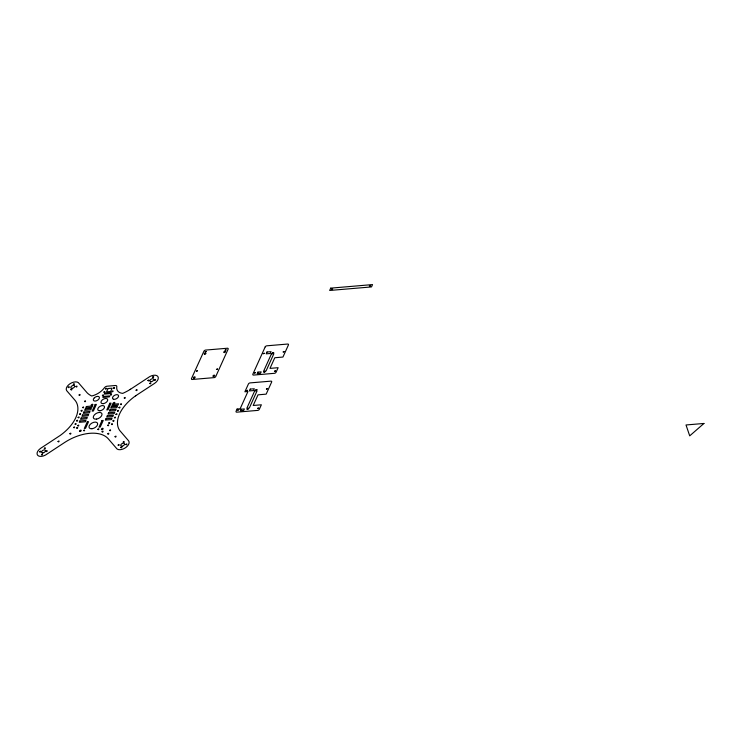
<?xml version="1.0" encoding="UTF-8"?>
<svg xmlns="http://www.w3.org/2000/svg" width="741" height="741" viewBox="0 0 741 741"><rect width="100%" height="100%" fill="white"/><g stroke="black" fill="none" stroke-linecap="round" stroke-linejoin="round"><path stroke-width="1.11" d="M136.011 395.527L135.112 396.166A37.309 21.609 -29.5 0 0 119.634 430.382L128.582 440.784A7.178 4.159 -29.5 0 1 125.701 447.601A7.178 4.159 -29.5 0 1 117.059 449L108.177 438.7A36.068 20.896 -29.5 0 0 64.8 442.377L45.497 455.057A7.178 4.159 -29.5 0 1 37.485 455.067A7.178 4.159 -29.5 0 1 40.783 448.222L60.243 435.421A37.3 21.609 -29.5 0 0 75.341 400.677L66.634 390.6A7.178 4.159 -29.5 0 1 69.849 383.866A7.178 4.159 -29.5 0 1 78.305 382.588L87.206 392.897A37.309 21.609 -29.5 0 0 91.736 396A14.098 8.16 -29.5 0 0 104.5 387.645A2.519 1.454 -29.5 0 1 107.149 386.2L115.3 385.515A2.519 1.463 -29.5 0 1 116.809 386.607A14.135 8.188 -29.5 0 0 122.719 393.388L122.756 393.369A37.309 21.609 -29.5 0 0 129.619 389.803L130.564 389.229M130.203 389.451L149.867 376.53A7.178 4.159 -29.5 0 1 157.879 376.53A7.178 4.159 -29.5 0 1 154.582 383.375L135.52 395.879M191.456 378.623L191.447 378.808A2.019 1.167 -29.5 0 0 192.039 379.494L214.362 377.604A2.019 1.167 -29.5 0 0 215.65 376.761L228.247 348.9A2.019 1.167 -29.5 0 0 227.654 348.214L205.331 350.104A2.019 1.167 -29.5 0 0 204.044 350.947L191.456 378.623M114.429 417.692C115.855 418.878 115.8 415.747 114.429 417.692M196.458 371.167L197.523 370.741L196.458 371.167M237.704 410.088L238.769 409.662L237.704 410.088M254.478 372.992L255.543 372.575L254.478 372.992M115.939 414.339C117.3 415.581 117.458 412.366 115.939 414.339M205.192 351.845L206.257 351.475L205.192 351.845M216.446 369.444L217.493 369.027L216.446 369.444M225.162 350.16L226.237 349.78L225.181 350.104M246.438 390.776L247.485 390.359L246.438 390.776M263.212 353.679L264.278 353.3L263.212 353.679M257.683 408.374L258.766 408.032L257.701 408.319M266.408 389.081L267.473 388.701L266.454 388.979M274.466 371.278L275.532 370.898L274.466 371.278M283.192 351.994L284.257 351.614L283.201 351.938M76.601 420.805C77.601 422.277 78.342 418.924 76.601 420.805M247.105 409.199L248.161 408.995L247.105 409.199M263.889 372.102L264.935 371.806L263.889 372.102M255.83 389.905L256.886 389.609L255.83 389.905M272.605 352.818L273.661 352.512L272.605 352.818M39.653 451.732C40.505 453.288 41.487 449.898 39.653 451.732M41.477 454.613C42.33 456.169 43.321 452.779 41.477 454.613M44.34 448.296C45.192 449.843 46.155 446.499 44.34 448.296M46.174 451.186C47.026 452.732 48.008 449.342 46.174 451.186M68.255 387.265C69.108 388.812 70.089 385.431 68.255 387.265M70.923 389.599C71.775 391.146 72.757 387.756 70.923 389.599M73.331 384.273C74.183 385.829 75.165 382.439 73.331 384.273M58.048 441.506C58.9 443.062 59.891 439.672 58.048 441.506M75.999 386.607C76.851 388.164 77.833 384.774 75.999 386.607M79.083 394.999C79.935 396.555 80.926 393.165 79.083 394.999M69.886 433.717C70.738 435.273 71.72 431.883 69.886 433.717M73.6 427.427C74.461 428.993 75.452 425.575 73.6 427.427M75.11 424.102C75.962 425.649 76.944 422.268 75.11 424.102M78.12 417.452C78.972 418.998 79.954 415.608 78.12 417.452M79.62 414.126C80.473 415.673 81.454 412.283 79.62 414.126M81.121 410.792C81.973 412.348 82.964 408.958 81.121 410.792M82.631 407.467C83.483 409.023 84.428 405.66 82.631 407.467M76.694 427.965C77.546 429.521 78.527 426.131 76.694 427.965M84.557 401.344C85.41 402.891 86.354 399.529 84.557 401.344M77.749 425.64C78.602 427.187 79.583 423.796 77.749 425.64M83.585 430.493C84.446 432.04 85.4 428.687 83.585 430.493M102.397 395.398C103.249 396.954 104.24 393.564 102.397 395.398M103.907 392.072C104.759 393.628 105.694 390.266 103.907 392.072M105.407 388.747C106.259 390.303 107.241 386.913 105.407 388.747M97.858 429.289C98.71 430.836 99.692 427.446 97.858 429.289M110.548 394.712C111.345 396.268 112.437 392.869 110.548 394.712M112.058 391.387C112.845 392.943 113.938 389.544 112.058 391.387M113.558 388.062C114.346 389.618 115.439 386.218 113.558 388.062M102.063 431.697C102.916 433.253 103.897 429.863 102.063 431.697M107.677 425.343C108.529 426.89 109.511 423.509 107.677 425.343M108.732 423.009C109.585 424.565 110.566 421.175 108.732 423.009M107.797 433.818C108.658 435.365 109.612 432.022 107.797 433.818M109.585 430.354C110.437 431.91 111.419 428.52 109.585 430.354M111.465 424.223C112.317 425.779 113.299 422.389 111.465 424.223M112.965 420.897C113.818 422.453 114.799 419.063 112.965 420.897M117.476 410.922C118.328 412.468 119.32 409.078 117.476 410.922M118.968 407.596C119.838 409.189 120.848 405.707 118.968 407.596M120.487 404.262C121.339 405.818 122.321 402.428 120.487 404.262M124.256 397.982C125.118 399.529 126.053 396.176 124.256 397.982M115.05 436.671C115.902 438.218 116.883 434.828 115.05 436.671M118.152 445.082C119.005 446.638 119.986 443.248 118.152 445.082M136.085 390.183C136.937 391.739 137.928 388.349 136.085 390.183M120.82 447.416C121.672 448.963 122.654 445.573 120.82 447.416M123.228 442.09C124.08 443.646 125.025 440.284 123.228 442.09M125.896 444.424C126.748 445.971 127.693 442.618 125.896 444.424M147.968 380.513C148.821 382.069 149.765 378.697 147.968 380.513M149.802 383.393C150.655 384.95 151.636 381.559 149.802 383.393M152.665 377.076C153.517 378.632 154.499 375.242 152.665 377.076M154.499 379.966C155.351 381.513 156.332 378.123 154.499 379.966M331.625 289.175C332.477 290.731 333.459 287.341 331.625 289.175M369.37 285.98C370.222 287.536 371.213 284.146 369.37 285.98M79.852 420.981L79.25 422.305L85.363 421.796L85.965 420.462L79.852 420.981M81.204 417.989L80.602 419.313L86.716 418.795L87.318 417.47L81.204 417.989M82.557 414.997L81.955 416.322L88.077 415.803L88.679 414.478L82.557 414.997M83.909 411.996L83.307 413.33L89.429 412.811L90.032 411.477L83.909 411.996M85.271 409.004L84.669 410.338L90.782 409.819L91.384 408.486L85.271 409.004M86.391 406.513L85.789 407.846L91.912 407.328L92.514 405.994L86.391 406.513M87.327 421.786L84.317 428.437L85.539 428.335L88.549 421.685L87.327 421.786M95.154 404.493L92.143 411.144L93.366 411.042L96.376 404.391L95.154 404.493M103.295 396.444L102.851 397.445L109.372 396.889L109.825 395.889L103.295 396.444M104.805 393.119L104.351 394.119L110.872 393.564L111.326 392.563L104.805 393.119M108.056 388.525L106.556 391.85L110.631 391.507L112.132 388.182L108.056 388.525M102.008 420.545L98.998 427.196L100.22 427.094L103.231 420.443L102.008 420.545M109.825 403.252L106.815 409.903L108.038 409.801L111.048 403.141L109.825 403.252M105.944 418.767L105.342 420.101L111.456 419.582L112.058 418.248L105.944 418.767M107.297 415.775L106.695 417.109L112.808 416.59L113.41 415.256L107.297 415.775M108.649 412.783L108.047 414.117L114.16 413.598L114.762 412.265L108.649 412.783M110.001 409.792L109.399 411.125L115.522 410.607L116.124 409.273L110.001 409.792M111.363 406.8L110.761 408.124L116.874 407.606L117.476 406.281L111.363 406.8M112.484 404.299L111.882 405.633L118.004 405.114L118.606 403.789L112.484 404.299M237.083 409.041L236.073 411.274A1.426 0.824 -29.5 0 0 236.851 412.163L257.636 410.403A1.426 0.824 -29.5 0 0 259.313 409.31L261.36 404.79L253.2 405.475L258.016 394.833L266.167 394.147L271.651 382.032A1.426 0.824 -29.5 0 0 270.873 381.143L250.088 382.902A1.426 0.824 -29.5 0 0 248.411 384.005L244.891 391.785L247.948 391.526L240.14 408.782L237.083 409.041M265.185 346.908L252.857 374.177A1.426 0.824 -29.5 0 0 253.626 375.076L274.42 373.316A1.426 0.824 -29.5 0 0 276.087 372.214L278.134 367.693L269.983 368.388L274.791 357.746L282.951 357.051L288.425 344.945A1.426 0.824 -29.5 0 0 287.656 344.046L266.862 345.806A1.426 0.824 -29.5 0 0 265.185 346.908M241.121 409.217L240.445 410.718L243.706 410.44L244.382 408.949L241.121 409.217M250.226 389.099L249.393 390.924L253.468 390.581L254.302 388.756L250.226 389.099M257.896 372.13L257.22 373.621L260.48 373.344L261.156 371.852L257.896 372.13M267.001 352.003L266.176 353.837L270.252 353.494L271.076 351.66L267.001 352.003M254.672 390.961L246.846 408.254L249.3 408.05L257.118 390.757L254.672 390.961M271.447 353.865L263.629 371.167L266.075 370.954L273.892 353.661L271.447 353.865M330.727 288.138L329.671 290.463L371.5 286.924L372.547 284.59L330.727 288.138M94.348 397.843L94.079 398.121A3.325 1.927 -29.5 0 0 93.598 400.51A3.325 1.927 -29.5 0 0 96.321 400.835L96.701 400.696A3.325 1.927 -29.5 0 0 99.155 396.917A3.325 1.927 -29.5 0 0 94.348 397.843M703.95 423.454L689.714 435.856L686.009 424.973L703.95 423.454M113.493 399.251L113.225 399.149A3.316 1.927 -29.5 0 1 114.336 395.462A3.316 1.927 -29.5 0 1 118.551 395.787L118.56 396.046A3.316 1.927 -29.5 0 1 116.707 398.528A3.316 1.927 -29.5 0 1 113.493 399.251M72.062 388.377A2.14 1.241 -29.5 0 0 74.665 385.996A2.14 1.241 -29.5 0 0 71.488 386.265A2.14 1.241 -29.5 0 0 72.062 388.377M151.164 381.68A2.14 1.241 -29.5 0 0 153.767 379.299A2.14 1.241 -29.5 0 0 150.59 379.577A2.14 1.241 -29.5 0 0 151.164 381.68M42.848 452.899A2.14 1.241 -29.5 0 0 45.451 450.519A2.14 1.241 -29.5 0 0 42.274 450.787A2.14 1.241 -29.5 0 0 42.848 452.899M121.95 446.202A2.14 1.241 -29.5 0 0 124.553 443.831A2.14 1.241 -29.5 0 0 121.376 444.1A2.14 1.241 -29.5 0 0 121.95 446.202M96.589 419.1A4.779 2.769 -29.5 0 0 101.86 413.543A4.779 2.769 -29.5 0 0 94.505 414.765A4.779 2.769 -29.5 0 0 96.589 419.1M91.986 428.743A4.742 2.751 -29.5 0 0 97.571 423.361A4.742 2.751 -29.5 0 0 90.402 424.204A4.742 2.751 -29.5 0 0 91.986 428.743M100.091 410.746A3.696 2.14 -29.5 0 0 104.444 406.559A3.696 2.14 -29.5 0 0 98.859 407.207A3.696 2.14 -29.5 0 0 100.091 410.746M103.305 403.641A3.696 2.14 -29.5 0 0 107.649 399.455A3.696 2.14 -29.5 0 0 102.073 400.103A3.696 2.14 -29.5 0 0 103.305 403.641M204.803 354.207A0.945 0.546 -29.5 0 0 205.961 353.151A0.945 0.546 -29.5 0 0 204.544 353.272A0.945 0.546 -29.5 0 0 204.803 354.207M224.291 352.549A0.945 0.546 -29.5 0 0 225.542 351.549A0.945 0.546 -29.5 0 0 224.19 351.549A0.945 0.546 -29.5 0 0 224.291 352.549M213.473 376.502A0.945 0.546 -29.5 0 0 214.705 375.483A0.945 0.546 -29.5 0 0 213.334 375.511A0.945 0.546 -29.5 0 0 213.473 376.502M193.947 378.151A0.945 0.546 -29.5 0 0 195.133 377.113A0.945 0.546 -29.5 0 0 193.734 377.197A0.945 0.546 -29.5 0 0 193.947 378.151M113.605 403.762A0.945 0.546 -29.5 0 0 114.846 402.752A0.945 0.546 -29.5 0 0 113.484 402.761A0.945 0.546 -29.5 0 0 113.605 403.762M91.773 405.605A0.936 0.546 -29.5 0 0 92.884 404.54A0.936 0.546 -29.5 0 0 91.467 404.697A0.936 0.546 -29.5 0 0 91.773 405.605M80 431.484A0.945 0.546 -29.5 0 0 81.204 430.456A0.945 0.546 -29.5 0 0 79.815 430.521A0.945 0.546 -29.5 0 0 80 431.484M101.971 429.632A0.945 0.546 -29.5 0 0 103.129 428.576A0.945 0.546 -29.5 0 0 101.721 428.687A0.945 0.546 -29.5 0 0 101.971 429.632"/></g></svg>
